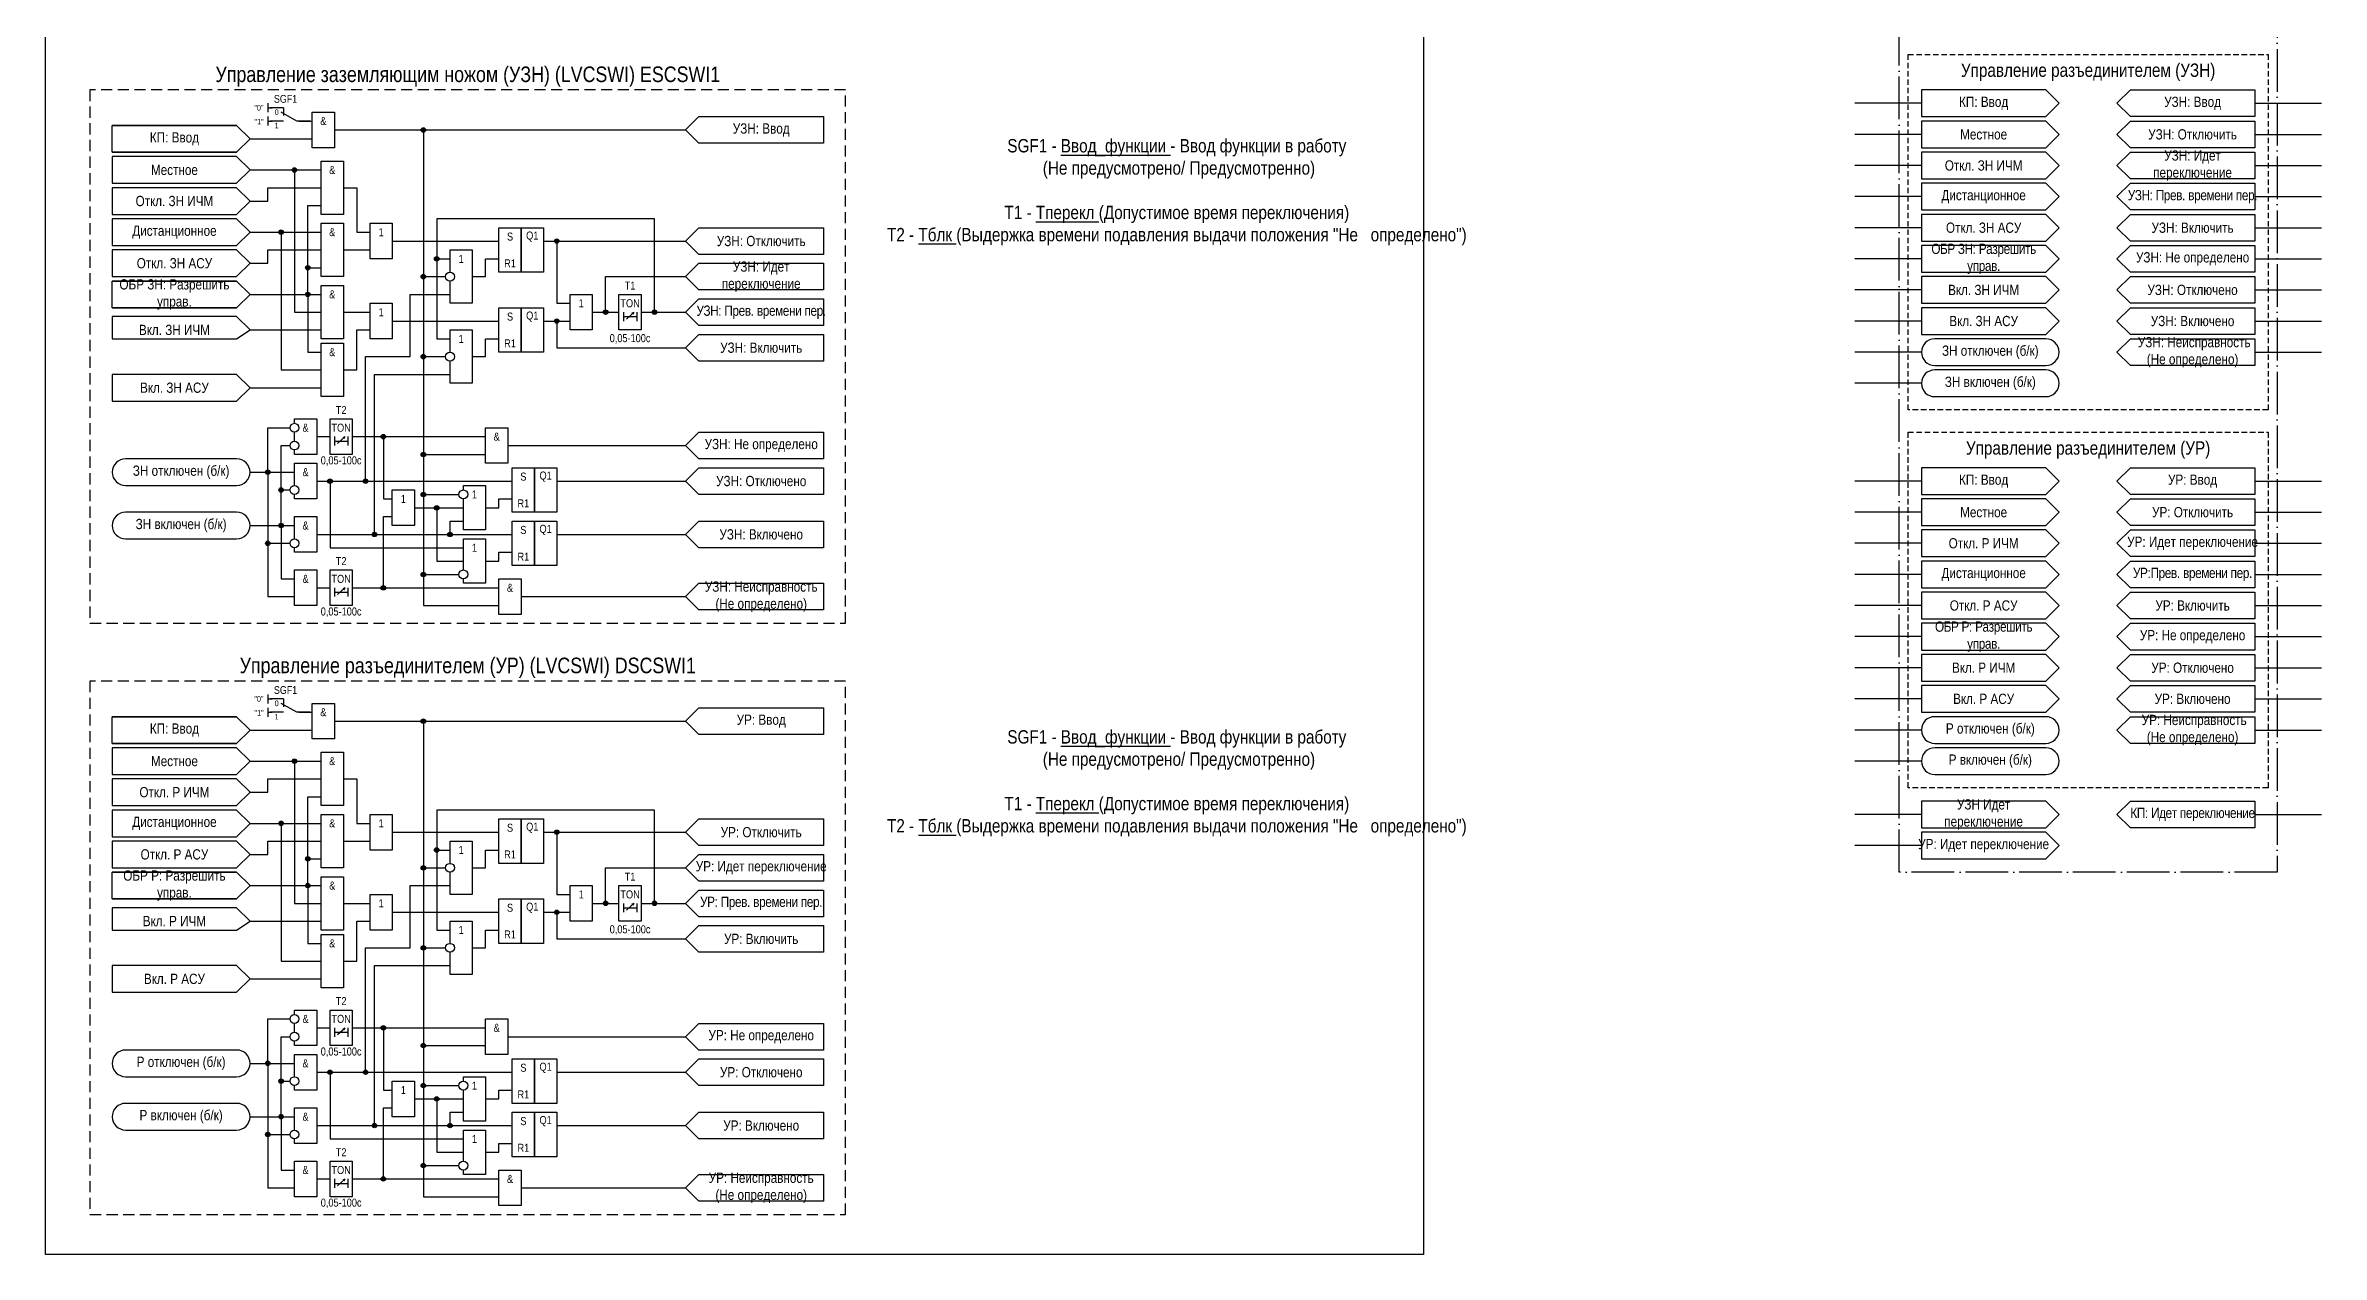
# Model space of a CAD drawing. Header units: millimetres. Extents: x -1332 to 815, y 0 to 663.
# Drawn here: x -1292 to -780, y 0 to 272 of the extents above; entities that cross this region are included whole.
import ezdxf
from ezdxf.enums import TextEntityAlignment as Align

# ---------------------------------------------------------------- set-up
doc = ezdxf.new("R2010")
doc.units = ezdxf.units.MM
doc.linetypes.add('ACAD_ISO04W100', pattern=[30, 24, -3, 0, -3])
doc.linetypes.add('штриховая2', pattern=[0.375, 0.25, -0.125])
doc.layers.add('TEXT', color=7, linetype='Continuous', lineweight=25)
doc.layers.add('Основная', color=7, linetype='Continuous')
doc.styles.add('2.5_Gost_RD', font='ARIALN.TTF', dxfattribs={"height": 2.5})
doc.styles.add('3.5_Gost_RD', font='ARIALN.TTF', dxfattribs={"height": 3.5})
doc.styles.add('Вывод', font='ARIALN.TTF', dxfattribs={"height": 2.5})
doc.styles.add('Компонент', font='ARIALN.TTF', dxfattribs={"height": 3.5})

# ---------------------------------------------------------------- blocks, each defined once
blk = doc.blocks.new('Точка')
at = {"ltscale": 100}
h = blk.add_hatch(color=256, dxfattribs=at)
h.dxf.hatch_style = 1
edge = h.paths.add_edge_path()
edge.add_arc((0, 0), 0.5, 0, 360)
blk.add_circle((0, 0), 0.5, dxfattribs=at)
blk = doc.blocks.new('*U78')
at = {"layer": 'Основная', "color": 0}
blk.add_line((0, 0), (7, 4), dxfattribs=at)
at = {"layer": 'Основная', "ltscale": 0.35}
blk.add_line((6, 6), (6, 2.5), dxfattribs=at)
blk = doc.blocks.new('*U80')
at = {"layer": 'Основная', "color": 0}
for p, q in [((-3, 6), (-9, 6)), ((-3, 0), (-9, 0)), ((9, 0), (3, 0))]:
    blk.add_line(p, q, dxfattribs=at)
at = {"layer": 'Основная', "ltscale": 0.25, "xscale": -1}
blk.add_blockref('*U78', (3, 0), dxfattribs=at)
at = {"layer": 'Основная'}
for tag, height, style, p in [('ОУ', 3.5, 'Компонент', (-2, 10)), ('В1', 2.5, 'Вывод', (-14, 6)), ('В2', 2.5, 'Вывод', (-6, 4)), ('В3', 2.5, 'Вывод', (-6, -2))]:
    blk.add_attdef(tag, text='', height=height, dxfattribs=dict(at, style=style)).set_placement(p, align=Align.MIDDLE_CENTER)

msp = doc.modelspace()

# ---------------------------------------------------------------- linework, layer by layer
at = {"ltscale": 100}
for p, q in [((-1242, 259), (-1242, 257)), ((-1242, 258), (-1241, 258)), ((-1242, 256), (-1242, 254)), ((-870, 259), (-885, 259)), ((-795, 259), (-780, 259)), ((-1242, 255), (-1241, 255)), ((-870, 252), (-885, 252)), ((-795, 252), (-780, 252)), ((-870, 245), (-885, 245)), ((-795, 245), (-780, 245)), ((-870, 238), (-885, 238)), ((-795, 238), (-780, 238)), ((-870, 231), (-885, 231)), ((-795, 231), (-780, 231)), ((-870, 224), (-885, 224)), ((-795, 224), (-780, 224)), ((-870, 217), (-885, 217)), ((-795, 217), (-780, 217)), ((-1169, 212), (-1163, 212)), ((-1158, 212), (-1158, 212)), ((-870, 210), (-885, 210)), ((-795, 214), (-823, 214)), ((-795, 210), (-780, 210)), ((-795, 207), (-823, 207)), ((-870, 203), (-885, 203)), ((-795, 203), (-780, 203)), ((-870, 196), (-885, 196)), ((-1223, 184), (-1223, 184)), ((-870, 174), (-885, 174)), ((-795, 174), (-780, 174)), ((-870, 167), (-885, 167)), ((-795, 167), (-780, 167)), ((-870, 160), (-885, 160)), ((-795, 160), (-780, 160)), ((-1223, 150), (-1223, 150)), ((-870, 153), (-885, 153)), ((-795, 153), (-780, 153)), ((-870, 146), (-885, 146)), ((-795, 146), (-780, 146)), ((-870, 139), (-885, 139)), ((-795, 139), (-780, 139)), ((-870, 132), (-885, 132)), ((-795, 129), (-823, 129)), ((-795, 132), (-780, 132)), ((-1242, 126), (-1242, 124)), ((-1242, 125), (-1241, 125)), ((-1242, 123), (-1242, 121)), ((-870, 125), (-885, 125)), ((-795, 125), (-780, 125)), ((-1242, 122), (-1241, 122)), ((-870, 118), (-885, 118)), ((-795, 122), (-823, 122)), ((-795, 118), (-780, 118)), ((-870, 111), (-885, 111)), ((-870, 99), (-885, 99)), ((-795, 99), (-780, 99)), ((-870, 92), (-885, 92)), ((-1169, 79), (-1163, 79)), ((-1158, 79), (-1158, 79)), ((-1223, 51), (-1223, 51)), ((-1223, 17), (-1223, 17))]:
    msp.add_line(p, q, dxfattribs=at)
at = {"color": 7, "ltscale": 100}
for p, q in [((-1161.3, 210.46), (-1159.63, 211.95)), ((-1159.63, 211.95), (-1160.15, 211.73)), ((-1159.63, 211.95), (-1159.89, 211.48)), ((-1226.3, 182.46), (-1224.63, 183.95)), ((-1224.63, 183.95), (-1225.15, 183.73)), ((-1224.63, 183.95), (-1224.89, 183.48)), ((-1226.3, 148.46), (-1224.63, 149.95)), ((-1224.63, 149.95), (-1225.15, 149.73)), ((-1224.63, 149.95), (-1224.89, 149.48)), ((-1161.3, 77.46), (-1159.63, 78.95)), ((-1159.63, 78.95), (-1160.15, 78.73)), ((-1159.63, 78.95), (-1159.89, 78.48)), ((-1226.3, 49.46), (-1224.63, 50.95)), ((-1224.63, 50.95), (-1225.15, 50.73)), ((-1224.63, 50.95), (-1224.89, 50.48)), ((-1226.3, 15.46), (-1224.63, 16.95)), ((-1224.63, 16.95), (-1225.15, 16.73)), ((-1224.63, 16.95), (-1224.89, 16.48))]:
    msp.add_line(p, q, dxfattribs=at)
at = {"color": 3, "ltscale": 100}
msp.add_lwpolyline([(-1292, 648), (-982, 648), (-982, 0), (-1292, 0)], close=True, dxfattribs=at)
at = {"color": 251, "linetype": 'ACAD_ISO04W100', "lineweight": 30, "ltscale": 0.4, "true_color": 0x58595b}
msp.add_lwpolyline([(-875, 610), (-790, 610), (-790, 86), (-875, 86)], close=True, dxfattribs=at)
at = {"linetype": 'штриховая2', "ltscale": 5}
for points in [[(-873, 270), (-792, 270), (-792, 190), (-873, 190)], [(-873, 185), (-792, 185), (-792, 105), (-873, 105)]]:
    msp.add_lwpolyline(points, close=True, dxfattribs=at)
at = {"linetype": 'штриховая2', "ltscale": 10}
for points in [[(-1112, 262), (-1282, 262), (-1282, 142), (-1112, 142)], [(-1112, 129), (-1282, 129), (-1282, 9), (-1112, 9)]]:
    msp.add_lwpolyline(points, close=True, dxfattribs=at)
at = {"ltscale": 100}
for points in [[(-826, 259), (-823, 262), (-795, 262), (-795, 256), (-823, 256), (-826, 259)], [(-1148, 253), (-1145, 256), (-1117, 256), (-1117, 250), (-1145, 250), (-1148, 253)], [(-1277, 248), (-1249, 248), (-1246, 251), (-1249, 254), (-1277, 254), (-1249, 254), (-1246, 251), (-1249, 248), (-1277, 248), (-1277, 254)], [(-1246, 251), (-1232, 251)], [(-1235, 255), (-1232, 255)], [(-1227, 253), (-1148, 253)], [(-1227, 253), (-1207, 253), (-1207, 220), (-1202, 220)], [(-1227, 253), (-1207, 253), (-1207, 202), (-1202, 202)], [(-1227, 253), (-1207, 253), (-1207, 171), (-1199, 171)], [(-1227, 253), (-1207, 253), (-1207, 146), (-1190, 146)], [(-1227, 253), (-1207, 253), (-1207, 180), (-1193, 180)], [(-1227, 253), (-1207, 253), (-1207, 153), (-1199, 153)], [(-826, 252), (-823, 255), (-795, 255), (-795, 249), (-823, 249), (-826, 252)], [(-826, 245), (-823, 248), (-795, 248), (-795, 242), (-823, 242), (-826, 245)], [(-1246, 244), (-1230, 244)], [(-1246, 244), (-1236, 244), (-1236, 212), (-1230, 212)], [(-826, 238), (-823, 241), (-795, 241), (-795, 235), (-823, 235), (-826, 238)], [(-1246, 237), (-1242, 237), (-1242, 240), (-1230, 240)], [(-1246, 216), (-1233, 216), (-1233, 236), (-1230, 236)], [(-1225, 240), (-1222, 240), (-1222, 230), (-1219, 230)], [(-1158, 212), (-1155, 212), (-1155, 233), (-1204, 233), (-1204, 224), (-1201, 224)], [(-1158, 212), (-1155, 212), (-1155, 233), (-1204, 233), (-1204, 206), (-1201, 206)], [(-1117, 225), (-1145, 225), (-1148, 228), (-1145, 231), (-1117, 231), (-1117, 225), (-1145, 225), (-1148, 228), (-1145, 231), (-1117, 231)], [(-826, 231), (-823, 234), (-795, 234), (-795, 228), (-823, 228), (-826, 231)], [(-1246, 230), (-1230, 230)], [(-1246, 230), (-1239, 230), (-1239, 199), (-1230, 199)], [(-1246, 223), (-1242, 223), (-1242, 226), (-1230, 226)], [(-1225, 226), (-1219, 226)], [(-1214, 228), (-1190, 228)], [(-1201, 221), (-1201, 226), (-1196, 226), (-1196, 214), (-1201, 214), (-1201, 219)], [(-1180, 228), (-1148, 228)], [(-1180, 228), (-1177, 228), (-1177, 214), (-1174, 214)], [(-826, 224), (-823, 227), (-795, 227), (-795, 221), (-823, 221), (-826, 224)], [(-1246, 216), (-1233, 216), (-1233, 222), (-1230, 222)], [(-1196, 220), (-1193, 220), (-1193, 224), (-1190, 224)], [(-1117, 217), (-1145, 217), (-1148, 220), (-1145, 223), (-1117, 223), (-1117, 217), (-1145, 217), (-1148, 220), (-1145, 223), (-1117, 223)], [(-1277, 213), (-1249, 213), (-1246, 216), (-1249, 219), (-1277, 219), (-1249, 219), (-1246, 216), (-1249, 213), (-1277, 213), (-1277, 219)], [(-1246, 216), (-1230, 216)], [(-1246, 216), (-1233, 216), (-1233, 203), (-1230, 203)], [(-1223, 174), (-1220, 174), (-1220, 202), (-1210, 202), (-1210, 216), (-1201, 216)], [(-1169, 212), (-1166, 212), (-1166, 220), (-1148, 220)], [(-826, 217), (-823, 220), (-795, 220), (-795, 214), (-823, 214), (-826, 217)], [(-1225, 212), (-1219, 212)], [(-1214, 210), (-1190, 210)], [(-1180, 210), (-1177, 210), (-1177, 204), (-1148, 204)], [(-1180, 210), (-1174, 210)], [(-1162, 212), (-1162, 210)], [(-1162, 211), (-1159, 211)], [(-1159, 212), (-1159, 210)], [(-1158, 212), (-1148, 212)], [(-1117, 209), (-1145, 209), (-1148, 212), (-1145, 215), (-1117, 215), (-1117, 209), (-1145, 209), (-1148, 212), (-1145, 215), (-1117, 215)], [(-826, 210), (-823, 213), (-795, 213), (-795, 207), (-823, 207), (-826, 210)], [(-1246, 208), (-1230, 208)], [(-1225, 199), (-1222, 199), (-1222, 208), (-1219, 208)], [(-1201, 203), (-1201, 208), (-1196, 208), (-1196, 196), (-1201, 196), (-1201, 201)], [(-1196, 202), (-1193, 202), (-1193, 206), (-1190, 206)], [(-1117, 201), (-1145, 201), (-1148, 204), (-1145, 207), (-1117, 207), (-1117, 201), (-1145, 201), (-1148, 204), (-1145, 207), (-1117, 207)], [(-826, 203), (-823, 206), (-795, 206), (-795, 200), (-823, 200), (-826, 203)], [(-1246, 195), (-1230, 195)], [(-1231, 162), (-1218, 162), (-1218, 198), (-1201, 198)], [(-1246, 176), (-1242, 176), (-1242, 186), (-1237, 186)], [(-1236, 187), (-1236, 188), (-1231, 188), (-1231, 180), (-1236, 180), (-1236, 181)], [(-1236, 183), (-1236, 185)], [(-1117, 179), (-1145, 179), (-1148, 182), (-1145, 185), (-1117, 185), (-1117, 179), (-1145, 179), (-1148, 182), (-1145, 185), (-1117, 185)], [(-1246, 164), (-1239, 164), (-1239, 182), (-1237, 182)], [(-1231, 184), (-1228, 184)], [(-1227, 184), (-1227, 182)], [(-1227, 183), (-1224, 183)], [(-1224, 184), (-1224, 182)], [(-1223, 184), (-1193, 184)], [(-1223, 184), (-1216, 184), (-1216, 170), (-1214, 170)], [(-1188, 182), (-1148, 182)], [(-1246, 176), (-1236, 176)], [(-1246, 176), (-1242, 176), (-1242, 160), (-1237, 160)], [(-1246, 176), (-1242, 176), (-1242, 148), (-1236, 148)], [(-1236, 173), (-1236, 178), (-1231, 178), (-1231, 170), (-1236, 170), (-1236, 171)], [(-1117, 171), (-1145, 171), (-1148, 174), (-1145, 177), (-1117, 177), (-1117, 171), (-1145, 171), (-1148, 174), (-1145, 177), (-1117, 177)], [(-826, 174), (-823, 177), (-795, 177), (-795, 171), (-823, 171), (-826, 174)], [(-1246, 164), (-1239, 164), (-1239, 172), (-1237, 172)], [(-1231, 174), (-1187, 174)], [(-1231, 174), (-1228, 174), (-1228, 159), (-1198, 159)], [(-1198, 172), (-1198, 173), (-1193, 173), (-1193, 163), (-1198, 163), (-1198, 170)], [(-1193, 168), (-1190, 168), (-1190, 170), (-1187, 170)], [(-1177, 174), (-1148, 174)], [(-826, 167), (-823, 170), (-795, 170), (-795, 164), (-823, 164), (-826, 167)], [(-1246, 164), (-1236, 164)], [(-1246, 164), (-1239, 164), (-1239, 152), (-1236, 152)], [(-1236, 161), (-1236, 166), (-1231, 166), (-1231, 158), (-1236, 158), (-1236, 159)], [(-1231, 162), (-1201, 162), (-1201, 165), (-1198, 165)], [(-1223, 150), (-1216, 150), (-1216, 166), (-1214, 166)], [(-1209, 168), (-1204, 168), (-1204, 156), (-1198, 156)], [(-1209, 168), (-1198, 168)], [(-1117, 159), (-1145, 159), (-1148, 162), (-1145, 165), (-1117, 165), (-1117, 159), (-1145, 159), (-1148, 162), (-1145, 165), (-1117, 165)], [(-1231, 162), (-1187, 162)], [(-1198, 154), (-1198, 161), (-1193, 161), (-1193, 151), (-1198, 151), (-1198, 152)], [(-1177, 162), (-1148, 162)], [(-826, 160), (-823, 163), (-795, 163), (-795, 157), (-823, 157), (-826, 160)], [(-1193, 156), (-1190, 156), (-1190, 158), (-1187, 158)], [(-826, 153), (-823, 156), (-795, 156), (-795, 150), (-823, 150), (-826, 153)], [(-1231, 150), (-1228, 150)], [(-1227, 150), (-1227, 148)], [(-1227, 149), (-1224, 149)], [(-1224, 150), (-1224, 148)], [(-1223, 150), (-1190, 150)], [(-1117, 145), (-1145, 145), (-1148, 148), (-1145, 151), (-1117, 151), (-1117, 145), (-1145, 145), (-1148, 148), (-1145, 151), (-1117, 151)], [(-826, 146), (-823, 149), (-795, 149), (-795, 143), (-823, 143), (-826, 146)], [(-1185, 148), (-1148, 148)], [(-826, 139), (-823, 142), (-795, 142), (-795, 136), (-823, 136), (-826, 139)], [(-826, 132), (-823, 135), (-795, 135), (-795, 129), (-823, 129), (-826, 132)], [(-826, 125), (-823, 128), (-795, 128), (-795, 122), (-823, 122), (-826, 125)], [(-1148, 120), (-1145, 123), (-1117, 123), (-1117, 117), (-1145, 117), (-1148, 120)], [(-1277, 115), (-1249, 115), (-1246, 118), (-1249, 121), (-1277, 121), (-1249, 121), (-1246, 118), (-1249, 115), (-1277, 115), (-1277, 121)], [(-1246, 118), (-1232, 118)], [(-1235, 122), (-1232, 122)], [(-1227, 120), (-1148, 120)], [(-1227, 120), (-1207, 120), (-1207, 87), (-1202, 87)], [(-1227, 120), (-1207, 120), (-1207, 69), (-1202, 69)], [(-1227, 120), (-1207, 120), (-1207, 38), (-1199, 38)], [(-1227, 120), (-1207, 120), (-1207, 13), (-1190, 13)], [(-1227, 120), (-1207, 120), (-1207, 47), (-1193, 47)], [(-1227, 120), (-1207, 120), (-1207, 20), (-1199, 20)], [(-826, 118), (-823, 121), (-795, 121), (-795, 115), (-823, 115), (-826, 118)], [(-1246, 111), (-1230, 111)], [(-1246, 111), (-1236, 111), (-1236, 79), (-1230, 79)], [(-1246, 104), (-1242, 104), (-1242, 107), (-1230, 107)], [(-1246, 83), (-1233, 83), (-1233, 103), (-1230, 103)], [(-1225, 107), (-1222, 107), (-1222, 97), (-1219, 97)], [(-1158, 79), (-1155, 79), (-1155, 100), (-1204, 100), (-1204, 91), (-1201, 91)], [(-1158, 79), (-1155, 79), (-1155, 100), (-1204, 100), (-1204, 73), (-1201, 73)], [(-1117, 92), (-1145, 92), (-1148, 95), (-1145, 98), (-1117, 98), (-1117, 92), (-1145, 92), (-1148, 95), (-1145, 98), (-1117, 98)], [(-826, 99), (-823, 102), (-795, 102), (-795, 96), (-823, 96), (-826, 99)], [(-1246, 97), (-1230, 97)], [(-1246, 97), (-1239, 97), (-1239, 66), (-1230, 66)], [(-1246, 90), (-1242, 90), (-1242, 93), (-1230, 93)], [(-1225, 93), (-1219, 93)], [(-1214, 95), (-1190, 95)], [(-1201, 88), (-1201, 93), (-1196, 93), (-1196, 81), (-1201, 81), (-1201, 86)], [(-1180, 95), (-1148, 95)], [(-1180, 95), (-1177, 95), (-1177, 81), (-1174, 81)], [(-1246, 83), (-1233, 83), (-1233, 89), (-1230, 89)], [(-1196, 87), (-1193, 87), (-1193, 91), (-1190, 91)], [(-1117, 84), (-1145, 84), (-1148, 87), (-1145, 90), (-1117, 90), (-1117, 84), (-1145, 84), (-1148, 87), (-1145, 90), (-1117, 90)], [(-1277, 80), (-1249, 80), (-1246, 83), (-1249, 86), (-1277, 86), (-1249, 86), (-1246, 83), (-1249, 80), (-1277, 80), (-1277, 86)], [(-1246, 83), (-1230, 83)], [(-1246, 83), (-1233, 83), (-1233, 70), (-1230, 70)], [(-1223, 41), (-1220, 41), (-1220, 69), (-1210, 69), (-1210, 83), (-1201, 83)], [(-1169, 79), (-1166, 79), (-1166, 87), (-1148, 87)], [(-1117, 76), (-1145, 76), (-1148, 79), (-1145, 82), (-1117, 82), (-1117, 76), (-1145, 76), (-1148, 79), (-1145, 82), (-1117, 82)], [(-1225, 79), (-1219, 79)], [(-1214, 77), (-1190, 77)], [(-1180, 77), (-1177, 77), (-1177, 71), (-1148, 71)], [(-1180, 77), (-1174, 77)], [(-1162, 79), (-1162, 77)], [(-1162, 78), (-1159, 78)], [(-1159, 79), (-1159, 77)], [(-1158, 79), (-1148, 79)], [(-1246, 75), (-1230, 75)], [(-1225, 66), (-1222, 66), (-1222, 75), (-1219, 75)], [(-1201, 70), (-1201, 75), (-1196, 75), (-1196, 63), (-1201, 63), (-1201, 68)], [(-1196, 69), (-1193, 69), (-1193, 73), (-1190, 73)], [(-1117, 68), (-1145, 68), (-1148, 71), (-1145, 74), (-1117, 74), (-1117, 68), (-1145, 68), (-1148, 71), (-1145, 74), (-1117, 74)], [(-1246, 62), (-1230, 62)], [(-1231, 29), (-1218, 29), (-1218, 65), (-1201, 65)], [(-1246, 43), (-1242, 43), (-1242, 53), (-1237, 53)], [(-1236, 54), (-1236, 55), (-1231, 55), (-1231, 47), (-1236, 47), (-1236, 48)], [(-1236, 50), (-1236, 52)], [(-1117, 46), (-1145, 46), (-1148, 49), (-1145, 52), (-1117, 52), (-1117, 46), (-1145, 46), (-1148, 49), (-1145, 52), (-1117, 52)], [(-1246, 31), (-1239, 31), (-1239, 49), (-1237, 49)], [(-1231, 51), (-1228, 51)], [(-1227, 51), (-1227, 49)], [(-1227, 50), (-1224, 50)], [(-1224, 51), (-1224, 49)], [(-1223, 51), (-1193, 51)], [(-1223, 51), (-1216, 51), (-1216, 37), (-1214, 37)], [(-1188, 49), (-1148, 49)], [(-1246, 43), (-1236, 43)], [(-1246, 43), (-1242, 43), (-1242, 27), (-1237, 27)], [(-1246, 43), (-1242, 43), (-1242, 15), (-1236, 15)], [(-1236, 40), (-1236, 45), (-1231, 45), (-1231, 37), (-1236, 37), (-1236, 38)], [(-1231, 41), (-1187, 41)], [(-1231, 41), (-1228, 41), (-1228, 26), (-1198, 26)], [(-1177, 41), (-1148, 41)], [(-1117, 38), (-1145, 38), (-1148, 41), (-1145, 44), (-1117, 44), (-1117, 38), (-1145, 38), (-1148, 41), (-1145, 44), (-1117, 44)], [(-1246, 31), (-1239, 31), (-1239, 39), (-1237, 39)], [(-1198, 39), (-1198, 40), (-1193, 40), (-1193, 30), (-1198, 30), (-1198, 37)], [(-1193, 35), (-1190, 35), (-1190, 37), (-1187, 37)], [(-1246, 31), (-1236, 31)], [(-1246, 31), (-1239, 31), (-1239, 19), (-1236, 19)], [(-1236, 28), (-1236, 33), (-1231, 33), (-1231, 25), (-1236, 25), (-1236, 26)], [(-1231, 29), (-1201, 29), (-1201, 32), (-1198, 32)], [(-1223, 17), (-1216, 17), (-1216, 33), (-1214, 33)], [(-1209, 35), (-1204, 35), (-1204, 23), (-1198, 23)], [(-1209, 35), (-1198, 35)], [(-1117, 26), (-1145, 26), (-1148, 29), (-1145, 32), (-1117, 32), (-1117, 26), (-1145, 26), (-1148, 29), (-1145, 32), (-1117, 32)], [(-1231, 29), (-1187, 29)], [(-1198, 21), (-1198, 28), (-1193, 28), (-1193, 18), (-1198, 18), (-1198, 19)], [(-1177, 29), (-1148, 29)], [(-1193, 23), (-1190, 23), (-1190, 25), (-1187, 25)], [(-1231, 17), (-1228, 17)], [(-1227, 17), (-1227, 15)], [(-1227, 16), (-1224, 16)], [(-1224, 17), (-1224, 15)], [(-1223, 17), (-1190, 17)], [(-1117, 12), (-1145, 12), (-1148, 15), (-1145, 18), (-1117, 18), (-1117, 12), (-1145, 12), (-1148, 15), (-1145, 18), (-1117, 18)], [(-1185, 15), (-1148, 15)]]:
    msp.add_lwpolyline(points, dxfattribs=at)
for points in [[(-1232, 257), (-1227, 257), (-1227, 249), (-1232, 249)], [(-870, 255), (-870, 249), (-842, 249), (-839, 252), (-842, 255)], [(-1277, 247), (-1277, 241), (-1249, 241), (-1246, 244), (-1249, 247)], [(-1230, 246), (-1225, 246), (-1225, 234), (-1230, 234)], [(-870, 241), (-870, 235), (-842, 235), (-839, 238), (-842, 241)], [(-1277, 240), (-1277, 234), (-1249, 234), (-1246, 237), (-1249, 240)], [(-1277, 233), (-1277, 227), (-1249, 227), (-1246, 230), (-1249, 233)], [(-1230, 232), (-1225, 232), (-1225, 220), (-1230, 220)], [(-1219, 232), (-1214, 232), (-1214, 224), (-1219, 224)], [(-1190, 231), (-1185, 231), (-1185, 221), (-1190, 221)], [(-1185, 231), (-1180, 231), (-1180, 221), (-1185, 221)], [(-1277, 226), (-1277, 220), (-1249, 220), (-1246, 223), (-1249, 226)], [(-1230, 218), (-1225, 218), (-1225, 206), (-1230, 206)], [(-1174, 216), (-1169, 216), (-1169, 208), (-1174, 208)], [(-1163, 216), (-1158, 216), (-1158, 208), (-1163, 208)], [(-1277, 211), (-1277, 206), (-1249, 206), (-1246, 208), (-1249, 211)], [(-1219, 214), (-1214, 214), (-1214, 206), (-1219, 206)], [(-1190, 213), (-1185, 213), (-1185, 203), (-1190, 203)], [(-1185, 213), (-1180, 213), (-1180, 203), (-1185, 203)], [(-1230, 205), (-1225, 205), (-1225, 193), (-1230, 193)], [(-1277, 198), (-1277, 192), (-1249, 192), (-1246, 195), (-1249, 198)], [(-1228, 188), (-1223, 188), (-1223, 180), (-1228, 180)], [(-1193, 186), (-1188, 186), (-1188, 178), (-1193, 178)], [(-1187, 177), (-1182, 177), (-1182, 167), (-1187, 167)], [(-1182, 177), (-1177, 177), (-1177, 167), (-1182, 167)], [(-1214, 172), (-1209, 172), (-1209, 164), (-1214, 164)], [(-870, 170), (-870, 164), (-842, 164), (-839, 167), (-842, 170)], [(-1187, 165), (-1182, 165), (-1182, 155), (-1187, 155)], [(-1182, 165), (-1177, 165), (-1177, 155), (-1182, 155)], [(-1236, 154), (-1231, 154), (-1231, 146), (-1236, 146)], [(-1228, 154), (-1223, 154), (-1223, 146), (-1228, 146)], [(-870, 156), (-870, 150), (-842, 150), (-839, 153), (-842, 156)], [(-1190, 152), (-1185, 152), (-1185, 144), (-1190, 144)], [(-1232, 124), (-1227, 124), (-1227, 116), (-1232, 116)], [(-1277, 114), (-1277, 108), (-1249, 108), (-1246, 111), (-1249, 114)], [(-1230, 113), (-1225, 113), (-1225, 101), (-1230, 101)], [(-1277, 107), (-1277, 101), (-1249, 101), (-1246, 104), (-1249, 107)], [(-1277, 100), (-1277, 94), (-1249, 94), (-1246, 97), (-1249, 100)], [(-1230, 99), (-1225, 99), (-1225, 87), (-1230, 87)], [(-1219, 99), (-1214, 99), (-1214, 91), (-1219, 91)], [(-1190, 98), (-1185, 98), (-1185, 88), (-1190, 88)], [(-1185, 98), (-1180, 98), (-1180, 88), (-1185, 88)], [(-1277, 93), (-1277, 87), (-1249, 87), (-1246, 90), (-1249, 93)], [(-1230, 85), (-1225, 85), (-1225, 73), (-1230, 73)], [(-1174, 83), (-1169, 83), (-1169, 75), (-1174, 75)], [(-1163, 83), (-1158, 83), (-1158, 75), (-1163, 75)], [(-1277, 78), (-1277, 73), (-1249, 73), (-1246, 75), (-1249, 78)], [(-1219, 81), (-1214, 81), (-1214, 73), (-1219, 73)], [(-1190, 80), (-1185, 80), (-1185, 70), (-1190, 70)], [(-1185, 80), (-1180, 80), (-1180, 70), (-1185, 70)], [(-1230, 72), (-1225, 72), (-1225, 60), (-1230, 60)], [(-1277, 65), (-1277, 59), (-1249, 59), (-1246, 62), (-1249, 65)], [(-1228, 55), (-1223, 55), (-1223, 47), (-1228, 47)], [(-1193, 53), (-1188, 53), (-1188, 45), (-1193, 45)], [(-1187, 44), (-1182, 44), (-1182, 34), (-1187, 34)], [(-1182, 44), (-1177, 44), (-1177, 34), (-1182, 34)], [(-1214, 39), (-1209, 39), (-1209, 31), (-1214, 31)], [(-1187, 32), (-1182, 32), (-1182, 22), (-1187, 22)], [(-1182, 32), (-1177, 32), (-1177, 22), (-1182, 22)], [(-1236, 21), (-1231, 21), (-1231, 13), (-1236, 13)], [(-1228, 21), (-1223, 21), (-1223, 13), (-1228, 13)], [(-1190, 19), (-1185, 19), (-1185, 11), (-1190, 11)]]:
    msp.add_lwpolyline(points, close=True, dxfattribs=at)
for points in [[(-867, 200), (-842, 200, 1), (-842, 206), (-867, 206, 1)], [(-867, 193), (-842, 193, 1), (-842, 199), (-867, 199, 1)], [(-1274, 173), (-1249, 173, 1), (-1249, 179), (-1274, 179, 1)], [(-1274, 161), (-1249, 161, 1), (-1249, 167), (-1274, 167, 1)], [(-867, 115), (-842, 115, 1), (-842, 121), (-867, 121, 1)], [(-867, 108), (-842, 108, 1), (-842, 114), (-867, 114, 1)], [(-1274, 40), (-1249, 40, 1), (-1249, 46), (-1274, 46, 1)], [(-1274, 28), (-1249, 28, 1), (-1249, 34), (-1274, 34, 1)]]:
    msp.add_lwpolyline(points, format="xyb", close=True, dxfattribs=at)
for centre in [(-1201, 220), (-1201, 202), (-1236, 186), (-1236, 182), (-1236, 172), (-1198, 171), (-1236, 160), (-1198, 153), (-1201, 87), (-1201, 69), (-1236, 53), (-1236, 49), (-1236, 39), (-1198, 38), (-1236, 27), (-1198, 20)]:
    msp.add_circle(centre, 1, dxfattribs=at)
at = {"layer": 'TEXT', "ltscale": 100}
for points in [[(-870, 262), (-870, 256), (-842, 256), (-839, 259), (-842, 262)], [(-870, 248), (-870, 242), (-842, 242), (-839, 245), (-842, 248)], [(-870, 234), (-870, 228), (-842, 228), (-839, 231), (-842, 234)], [(-870, 227), (-870, 221), (-842, 221), (-839, 224), (-842, 227)], [(-870, 220), (-870, 214), (-842, 214), (-839, 217), (-842, 220)], [(-870, 213), (-870, 207), (-842, 207), (-839, 210), (-842, 213)], [(-870, 177), (-870, 171), (-842, 171), (-839, 174), (-842, 177)], [(-870, 163), (-870, 157), (-842, 157), (-839, 160), (-842, 163)], [(-870, 149), (-870, 143), (-842, 143), (-839, 146), (-842, 149)], [(-870, 142), (-870, 136), (-842, 136), (-839, 139), (-842, 142)], [(-870, 135), (-870, 129), (-842, 129), (-839, 132), (-842, 135)], [(-870, 128), (-870, 122), (-842, 122), (-839, 125), (-842, 128)], [(-870, 102), (-870, 96), (-842, 96), (-839, 99), (-842, 102)], [(-870, 95), (-870, 89), (-842, 89), (-839, 92), (-842, 95)]]:
    msp.add_lwpolyline(points, close=True, dxfattribs=at)

# ---------------------------------------------------------------- block references
at = {"ltscale": 100}
for p in [(-1207, 253), (-1236, 244), (-1239, 230), (-1233, 222), (-1207, 220), (-1204, 224), (-1233, 216), (-1155, 212), (-1207, 202), (-1207, 180), (-1207, 171), (-1207, 120), (-1236, 111), (-1239, 97), (-1233, 89), (-1207, 87), (-1204, 91), (-1233, 83), (-1155, 79), (-1207, 69), (-1207, 47), (-1207, 38)]:
    msp.add_blockref('Точка', p, dxfattribs=at)
at = {"color": 1, "ltscale": 100}
for p in [(-1177, 228), (-1177, 210), (-1166, 212), (-1177, 95), (-1177, 77), (-1166, 79)]:
    msp.add_blockref('Точка', p, dxfattribs=at)
at = {"color": 2, "ltscale": 100}
for p in [(-1216, 184), (-1242, 176), (-1228, 174), (-1220, 174), (-1239, 172), (-1239, 164), (-1204, 168), (-1242, 160), (-1218, 162), (-1201, 162), (-1216, 150), (-1207, 153), (-1216, 51), (-1242, 43), (-1228, 41), (-1220, 41), (-1239, 39), (-1239, 31), (-1204, 35), (-1242, 27), (-1218, 29), (-1201, 29), (-1207, 20), (-1216, 17)]:
    msp.add_blockref('Точка', p, dxfattribs=at)
at = {"layer": 'Основная', "ltscale": 0.25, "xscale": 0.5, "yscale": 0.5, "zscale": 0.5}
for p in [(-1237, 255), (-1237, 122)]:
    msp.add_blockref('*U80', p, dxfattribs=at).add_auto_attribs({'ОУ': 'SGF1', 'В1': '"0"', 'В2': '0', 'В3': '1'})

# ---------------------------------------------------------------- texts
at = {"color": 30, "ltscale": 100, "attachment_point": 5, "style": '3.5_Gost_RD'}
for s, insert, char_height, width in [('Управление заземляющим ножом (УЗН) (LVCSWI) {\\C6;ESCSWI1}', (-1197, 265), 3.5, 170), ('Управление разъединителем (УЗН)', (-832.5, 266), 3, 81), ('SGF1 - {\\LВвод_функции} - Ввод функции в работу \\P^I(Не предусмотрено/ Предусмотренно)\\P\\PТ1 - {\\LТперекл} (Допустимое время переключения)\\PТ2 - {\\LТблк }(Выдержка времени подавления выдачи положения "Не ^I^Iопределено")', (-1037.5, 239), 3, 125), ('Управление разъединителем (УР)', (-832.5, 181), 3, 81), ('Управление разъединителем (УР) (LVCSWI) {\\C6;DSCSWI1}', (-1197, 132), 3.5, 170), ('SGF1 - {\\LВвод_функции} - Ввод функции в работу \\P^I(Не предусмотрено/ Предусмотренно)\\P\\PТ1 - {\\LТперекл} (Допустимое время переключения)\\PТ2 - {\\LТблк }(Выдержка времени подавления выдачи положения "Не ^I^Iопределено")', (-1037.5, 106), 3, 125)]:
    msp.add_mtext(s, dxfattribs=dict(at, insert=insert, char_height=char_height, width=width))
at = {"ltscale": 100, "attachment_point": 5, "style": '2.5_Gost_RD'}
for s, insert, char_height, width in [('УЗН: Ввод', (-809, 259), 2.3, 28), ('{\\C256;&}', (-1229.5, 255), 1.8, 5), ('УЗН: Ввод', (-1131, 253), 2.3, 28), ('Местное', (-856, 252), 2.3, 28), ('УЗН: Отключить', (-809, 252), 2.3, 28), ('УЗН: Идет переключение', (-809, 245), 2.3, 28), ('Местное', (-1263, 244), 2.3, 28), ('&', (-1227.5, 244), 1.8, 5), ('Откл. ЗН ИЧМ', (-1263, 237), 2.3, 28), ('Дистанционное', (-856, 238), 2.3, 28), ('{\\T0.95;УЗН: Прев. времени пер.}', (-809, 238), 2.3, 28), ('Дистанционное', (-1263, 230), 2.3, 28), ('&', (-1227.5, 230), 1.8, 5), ('1', (-1216.5, 230), 1.8, 5), ('УЗН: Включить', (-809, 231), 2.3, 28), ('S', (-1187.5, 229), 1.8, 5), ('Q1', (-1182.5, 229), 1.8, 5), ('УЗН: Отключить', (-1131, 228), 2.3, 28), ('УЗН: Не определено', (-809, 224), 2.3, 28), ('Откл. ЗН АСУ', (-1263, 223), 2.3, 28), ('1', (-1198.5, 224), 1.8, 5), ('R1', (-1187.5, 223), 1.8, 5), ('УЗН: Идет переключение', (-1131, 220), 2.3, 28), ('&', (-1227.5, 216), 1.8, 5), ('T1', (-1160.5, 218), 1.8, 5), ('УЗН: Отключено', (-809, 217), 2.3, 28), ('1', (-1216.5, 212), 1.8, 5), ('S', (-1187.5, 211), 1.8, 5), ('Q1', (-1182.5, 211), 1.8, 5), ('1', (-1171.5, 214), 1.8, 5), ('TON', (-1160.5, 214), 1.8, 5), ('{\\T0.95;УЗН: Прев. времени пер.}', (-1131, 212), 2.3, 28), ('УЗН: Включено', (-809, 210), 2.3, 28), ('Вкл. ЗН ИЧМ', (-1263, 208), 2.3, 28), ('1', (-1198.5, 206), 1.8, 5), ('R1', (-1187.5, 205), 1.8, 5), ('0,05-100с', (-1160.5, 206), 1.8, 5), ('УЗН: Включить', (-1131, 204), 2.3, 28), (' УЗН: Неисправность (Не определено)', (-809, 203), 2.3, 28), ('&', (-1227.5, 203), 1.8, 5), ('ЗН отключен (б/к)', (-854.5, 203), 2.3, 31), ('Вкл. ЗН АСУ', (-1263, 195), 2.3, 28), ('ЗН включен (б/к)', (-854.5, 196), 2.3, 31), ('T2', (-1225.5, 190), 1.8, 5), ('&', (-1233.5, 186), 1.8, 5), ('TON', (-1225.5, 186), 1.8, 5), ('&', (-1190.5, 184), 1.8, 5), ('0,05-100с', (-1225.5, 178.5), 1.8, 5), ('УЗН: Не определено', (-1131, 182), 2.3, 28), ('&', (-1233.5, 176), 1.8, 5), ('S', (-1184.5, 175), 1.8, 5), ('Q1', (-1179.5, 175), 1.8, 5), ('УЗН: Отключено', (-1131, 174), 2.3, 28), ('УР: Ввод', (-809, 174), 2.3, 28), ('1', (-1211.5, 170), 1.8, 5), ('1', (-1195.5, 171), 1.8, 5), ('R1', (-1184.5, 169), 1.8, 5), ('&', (-1233.5, 164), 1.8, 5), ('S', (-1184.5, 163), 1.8, 5), ('Q1', (-1179.5, 163), 1.8, 5), ('Местное', (-856, 167), 2.3, 28), ('УР: Отключить', (-809, 167), 2.3, 28), ('1', (-1195.5, 159), 1.8, 5), ('УЗН: Включено', (-1131, 162), 2.3, 28), ('УР: Идет переключение', (-809, 160), 2.3, 28), ('T2', (-1225.5, 156), 1.8, 5), ('R1', (-1184.5, 157), 1.8, 5), ('Дистанционное', (-856, 153), 2.3, 28), ('{\\T0.95;УР:Прев. времени пер.}', (-809, 153), 2.3, 28), ('&', (-1233.5, 152), 1.8, 5), ('TON', (-1225.5, 152), 1.8, 5), ('&', (-1187.5, 150), 1.8, 5), ('УЗН: Неисправность (Не определено)', (-1131, 148), 2.3, 28), ('0,05-100с', (-1225.5, 144.5), 1.8, 5), ('УР: Включить', (-809, 146), 2.3, 28), ('УР: Не определено', (-809, 139), 2.3, 28), ('УР: Отключено', (-809, 132), 2.3, 28), ('{\\C256;&}', (-1229.5, 122), 1.8, 5), ('УР: Включено', (-809, 125), 2.3, 28), ('УР: Ввод', (-1131, 120), 2.3, 28), ('Р отключен (б/к)', (-854.5, 118), 2.3, 31), (' УР: Неисправность (Не определено)', (-809, 118), 2.3, 28), ('Р включен (б/к)', (-854.5, 111), 2.3, 31), ('Местное', (-1263, 111), 2.3, 28), ('&', (-1227.5, 111), 1.8, 5), ('Откл. Р ИЧМ', (-1263, 104), 2.3, 28), ('Дистанционное', (-1263, 97), 2.3, 28), ('&', (-1227.5, 97), 1.8, 5), ('1', (-1216.5, 97), 1.8, 5), ('{\\T0.95;КП: Идет переключение}', (-809, 99), 2.3, 28), ('S', (-1187.5, 96), 1.8, 5), ('Q1', (-1182.5, 96), 1.8, 5), ('УР: Отключить', (-1131, 95), 2.3, 28), ('Откл. Р АСУ', (-1263, 90), 2.3, 28), ('1', (-1198.5, 91), 1.8, 5), ('R1', (-1187.5, 90), 1.8, 5), ('УР: Идет переключение', (-1131, 87), 2.3, 28), ('&', (-1227.5, 83), 1.8, 5), ('TON', (-1160.5, 81), 1.8, 5), ('T1', (-1160.5, 85), 1.8, 5), ('1', (-1216.5, 79), 1.8, 5), ('S', (-1187.5, 78), 1.8, 5), ('Q1', (-1182.5, 78), 1.8, 5), ('1', (-1171.5, 81), 1.8, 5), ('{\\T0.95;УР: Прев. времени пер.}', (-1131, 79), 2.3, 28), ('Вкл. Р ИЧМ', (-1263, 75), 2.3, 28), ('1', (-1198.5, 73), 1.8, 5), ('R1', (-1187.5, 72), 1.8, 5), ('0,05-100с', (-1160.5, 73), 1.8, 5), ('УР: Включить', (-1131, 71), 2.3, 28), ('&', (-1227.5, 70), 1.8, 5), ('Вкл. Р АСУ', (-1263, 62), 2.3, 28), ('T2', (-1225.5, 57), 1.8, 5), ('&', (-1233.5, 53), 1.8, 5), ('TON', (-1225.5, 53), 1.8, 5), ('&', (-1190.5, 51), 1.8, 5), ('0,05-100с', (-1225.5, 45.5), 1.8, 5), ('УР: Не определено', (-1131, 49), 2.3, 28), ('&', (-1233.5, 43), 1.8, 5), ('S', (-1184.5, 42), 1.8, 5), ('Q1', (-1179.5, 42), 1.8, 5), ('УР: Отключено', (-1131, 41), 2.3, 28), ('1', (-1211.5, 37), 1.8, 5), ('1', (-1195.5, 38), 1.8, 5), ('R1', (-1184.5, 36), 1.8, 5), ('&', (-1233.5, 31), 1.8, 5), ('S', (-1184.5, 30), 1.8, 5), ('Q1', (-1179.5, 30), 1.8, 5), ('1', (-1195.5, 26), 1.8, 5), ('УР: Включено', (-1131, 29), 2.3, 28), ('T2', (-1225.5, 23), 1.8, 5), ('R1', (-1184.5, 24), 1.8, 5), ('&', (-1233.5, 19), 1.8, 5), ('TON', (-1225.5, 19), 1.8, 5), ('&', (-1187.5, 17), 1.8, 5), ('УР: Неисправность (Не определено)', (-1131, 15), 2.3, 28), ('0,05-100с', (-1225.5, 11.5), 1.8, 5)]:
    msp.add_mtext(s, dxfattribs=dict(at, insert=insert, char_height=char_height, width=width))
at = {"ltscale": 100, "char_height": 1.25, "attachment_point": 1, "style": '3.5_Gost_RD'}
for insert in [(-1245, 255.5), (-1245, 122.5)]:
    msp.add_mtext_dynamic_manual_height_columns('"1"', width=2, gutter_width=17.5, heights=[0], dxfattribs=dict(at, insert=insert))
at = {"layer": 'TEXT', "ltscale": 100, "char_height": 2.3, "attachment_point": 5, "style": '2.5_Gost_RD'}
for s, insert, width in [('КП: Ввод', (-856, 259), 28), ('Откл. ЗН ИЧМ', (-856, 245), 28), ('Откл. ЗН АСУ', (-856, 231), 28), ('{\\T0.95;ОБР ЗН: Разрешить управ.}', (-856, 224), 28), ('Вкл. ЗН ИЧМ', (-856, 217), 28), ('Вкл. ЗН АСУ', (-856, 210), 28), ('ЗН отключен (б/к)', (-1261.5, 176), 31), ('КП: Ввод', (-856, 174), 28), ('ЗН включен (б/к)', (-1261.5, 164), 31), ('Откл. Р ИЧМ', (-856, 160), 28), ('Откл. Р АСУ', (-856, 146), 28), ('{\\T0.95;ОБР Р: Разрешить управ.}', (-856, 139), 28), ('Вкл. Р ИЧМ', (-856, 132), 28), ('Вкл. Р АСУ', (-856, 125), 28), ('УЗН Идет переключение', (-856, 99), 28), ('УР: Идет переключение', (-856, 92), 28), ('Р отключен (б/к)', (-1261.5, 43), 31), ('Р включен (б/к)', (-1261.5, 31), 31)]:
    msp.add_mtext(s, dxfattribs=dict(at, insert=insert, width=width))
at = {"layer": 'TEXT', "color": 0, "ltscale": 100, "char_height": 2.3, "width": 28, "attachment_point": 5, "style": '2.5_Gost_RD'}
for insert in [(-1263, 251), (-1263, 118)]:
    msp.add_mtext('{\\C256;КП: Ввод}', dxfattribs=dict(at, insert=insert))
at = {"layer": 'TEXT', "color": 3, "ltscale": 100, "char_height": 2.3, "width": 28, "attachment_point": 5, "style": '2.5_Gost_RD'}
for s, insert in [('{\\C256;ОБР ЗН: Разрешить управ.}', (-1263, 216)), ('{\\C256;ОБР Р: Разрешить управ.}', (-1263, 83))]:
    msp.add_mtext(s, dxfattribs=dict(at, insert=insert))

doc.saveas('drawing.dxf')
